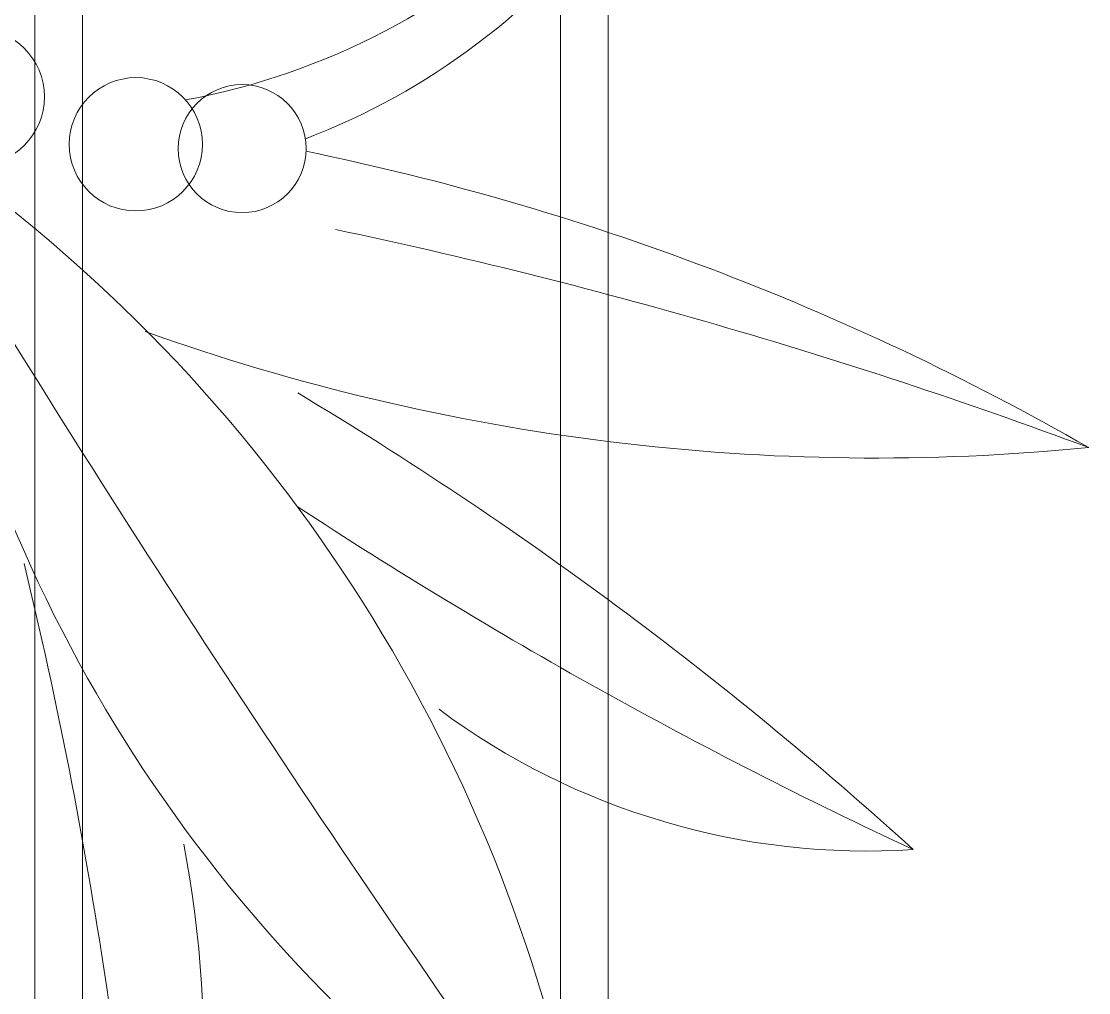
# Model space of a CAD drawing. Header units: millimetres. Extents: x 46079 to 131409, y 40831 to 60403.
# Drawn here: x 119880.6 to 120103.9, y 52934.7 to 53137.9 of the extents above; entities that cross this region are included whole.
import ezdxf

# ---------------------------------------------------------------- set-up
doc = ezdxf.new("R2010")
doc.units = ezdxf.units.MM
for name, color, linetype, lineweight in [('A-WALL', 113, 'Continuous', 18), ('G-IMPT', 8, 'Continuous', 18), ('L-PLNT', 71, 'Continuous', 18)]:
    doc.layers.add(name, color=color, linetype=linetype, lineweight=lineweight)

# ---------------------------------------------------------------- blocks, each defined once
blk = doc.blocks.new('CAY DUA VAN PHAT - CAY DUA VAN PHAT_dwg-2253781-TKCS_BỂ NƯỚC NGẦM - MẶT BẰNG NẮP BỂ')
at = {"layer": 'G-IMPT'}
for centre, radius in [((-146.76, 465.48), 28.54), ((-126.9, 398.7), 27.88), ((-125.07, 354.24), 26.78)]:
    blk.add_circle(centre, radius, dxfattribs=at)
for centre, radius, start, end in [((-109.01, -621.37), 1134.17, 63.40929, 82.21971), ((-208.71, -123.73), 622.53, 32.2613, 76.62972), ((421.34, 867.87), 667.4, 217.05305, 261.06763), ((-3546.81, -5190.94), 6639.96, 54.408023, 58.453572), ((521.93, 2402.9), 2013.85, 256.40514, 266.49049), ((-904.34, 89.18), 908.72, 354.36811, 19.65628), ((254.56, 841.1), 470.86, 259.1512, 287.8197), ((-437.85, 432.23), 297.42, 282.004, 349.47), ((1370.35, 1164.74), 1623.62, 210.89916, 222.23434), ((-1680.14, -787.22), 2038.89, 24.96732, 33.2653), ((-401.04, 430.96), 290.72, 274.943, 339.2141), ((960.91, 550.93), 1107.65, 191.63825, 209.82735), ((2080.78, 773.22), 2219.8, 191.90827, 200.38503), ((-131.34, 92.71), 300.17, 356.3118, 36.6378)]:
    blk.add_arc(centre, radius, start, end, dxfattribs=at)
blk = doc.blocks.new('CAY DUA VAN PHAT - CAY DUA VAN PHAT_dwg-V46-TKCS_BỂ NƯỚC NGẦM - MẶT BẰNG NẮP BỂ')
at = {"layer": 'G-IMPT'}
for centre, radius in [((-146.76, 465.48), 28.54), ((-126.9, 398.7), 27.88), ((-125.07, 354.24), 26.78)]:
    blk.add_circle(centre, radius, dxfattribs=at)
for centre, radius, start, end in [((-109.01, -621.37), 1134.17, 63.40929, 82.21971), ((-208.71, -123.73), 622.53, 32.2613, 76.62972), ((421.34, 867.87), 667.4, 217.05305, 261.06763), ((-3546.81, -5190.94), 6639.96, 54.408023, 58.453572), ((521.93, 2402.9), 2013.85, 256.40514, 266.49049), ((-904.34, 89.18), 908.72, 354.36811, 19.65628), ((254.56, 841.1), 470.86, 259.1512, 287.8197), ((-437.85, 432.23), 297.42, 282.004, 349.47), ((1370.35, 1164.74), 1623.62, 210.89916, 222.23434), ((-1680.14, -787.22), 2038.89, 24.96732, 33.2653), ((-401.04, 430.96), 290.72, 274.943, 339.2141), ((960.91, 550.93), 1107.65, 191.63825, 209.82735), ((2080.78, 773.22), 2219.8, 191.90827, 200.38503), ((-131.34, 92.71), 300.17, 356.3118, 36.6378)]:
    blk.add_arc(centre, radius, start, end, dxfattribs=at)
blk = doc.blocks.new('CAY DUA VAN PHAT - CAY DUA VAN PHAT-V47-TKCS_BỂ NƯỚC NGẦM - MẶT BẰNG NẮP BỂ')
at = {"extrusion": (0, 0, -1), "xscale": 0.5, "yscale": 0.5, "zscale": -0.5, "rotation": 180}
for name in ['CAY DUA VAN PHAT - CAY DUA VAN PHAT_dwg-2253781-TKCS_BỂ NƯỚC NGẦM - MẶT BẰNG NẮP BỂ', 'CAY DUA VAN PHAT - CAY DUA VAN PHAT_dwg-V46-TKCS_BỂ NƯỚC NGẦM - MẶT BẰNG NẮP BỂ']:
    blk.add_blockref(name, (151.82, 370.52), dxfattribs=at)

msp = doc.modelspace()

# ---------------------------------------------------------------- linework, layer by layer
at = {"layer": 'A-WALL'}
for p, q in [((119893.35, 50657.93), (119893.35, 55286.31)), ((119993.35, 55286.31), (119993.35, 50557.93)), ((119883.35, 50667.93), (119883.35, 55276.31)), ((120003.35, 55276.31), (120003.35, 50547.93))]:
    msp.add_line(p, q, dxfattribs=at)

# ---------------------------------------------------------------- block references
at = {"layer": 'L-PLNT', "rotation": 270.0000000000003}
msp.add_blockref('CAY DUA VAN PHAT - CAY DUA VAN PHAT-V47-TKCS_BỂ NƯỚC NGẦM - MẶT BẰNG NẮP BỂ', (119733.35, 52896.94), dxfattribs=at)

doc.saveas('drawing.dxf')
